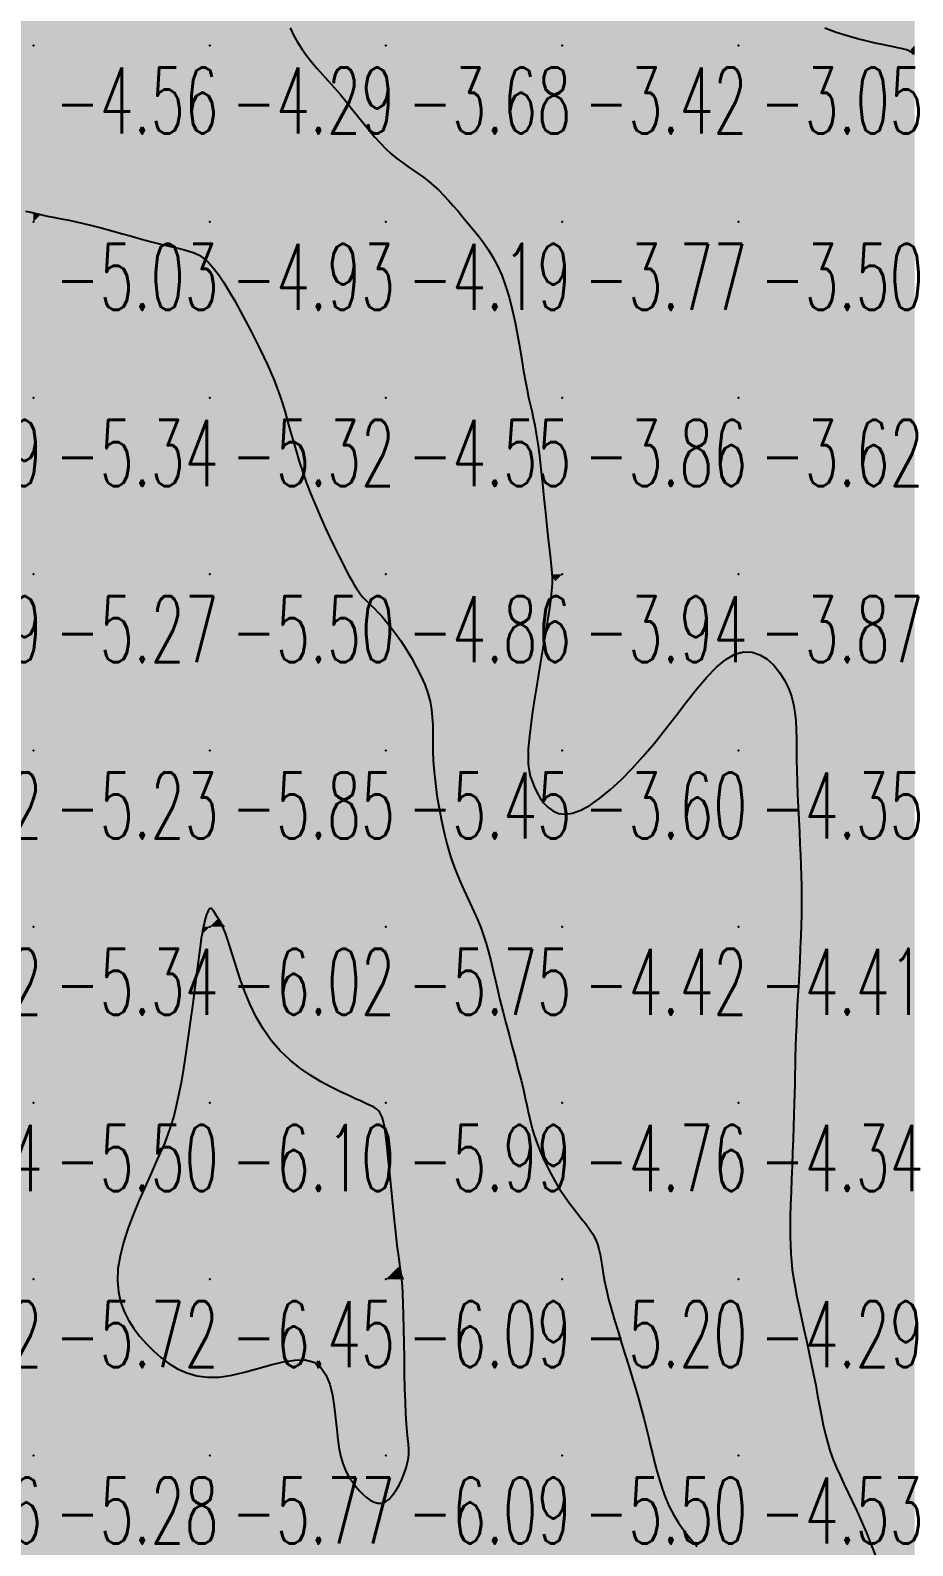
# Model space of a CAD drawing. Header units: millimetres. Extents: x 88261 to 90953, y 390274 to 392322.
# Drawn here: x 89980.1 to 90030.1, y 391892.1 to 391978.1 of the extents above; entities that cross this region are included whole.
import ezdxf
from ezdxf.enums import TextEntityAlignment as Align

# ---------------------------------------------------------------- set-up
doc = ezdxf.new("R2010")
doc.units = ezdxf.units.MM
doc.header["$LTSCALE"] = 25
for name, color, linetype in [('CN_03_00', 7, 'Continuous'), ('CN_04_00', 242, 'Continuous'), ('COTEAlt', 7, 'Continuous'), ('TN_COLORIAGE', 7, 'Continuous')]:
    doc.layers.add(name, color=color, linetype=linetype)
doc.styles.add('Simplex 1.0', font='Simplex.shx', dxfattribs={"width": 0.99, "height": 2.5})
doc.styles.get("Standard").update_dxf_attribs({"font": 'times.ttf'})

# ---------------------------------------------------------------- blocks, each defined once
blk = doc.blocks.new('COTE')
at = {"color": 0}
blk.add_point((0, 0), dxfattribs=at)
at = {"layer": 'COTEAlt'}
blk.add_attdef('ALT', text='', height=3.75, dxfattribs=at).set_placement((1.25, -1.25), align=Align.TOP_LEFT)

msp = doc.modelspace()

# ---------------------------------------------------------------- linework, layer by layer
at = {"layer": 'CN_03_00', "flags": 128}
for points, elevation in [([(89994.807, 391978.237), (89995.008, 391977.827), (89995.228, 391977.426), (89995.473, 391977.041), (89995.742, 391976.669), (89996.03, 391976.306), (89996.334, 391975.948), (89996.652, 391975.59), (89996.977, 391975.227), (89997.308, 391974.856), (89997.641, 391974.473), (89997.972, 391974.074), (89998.3, 391973.664), (89998.627, 391973.252), (89998.952, 391972.843), (89999.275, 391972.445), (89999.596, 391972.064), (89999.916, 391971.707), (90000.234, 391971.382), (90000.551, 391971.092), (90000.865, 391970.833), (90001.177, 391970.598), (90001.486, 391970.379), (90001.791, 391970.17), (90002.091, 391969.963), (90002.387, 391969.75), (90002.676, 391969.525), (90002.96, 391969.282), (90003.239, 391969.021), (90003.514, 391968.744), (90003.788, 391968.451), (90004.061, 391968.146), (90004.336, 391967.828), (90004.614, 391967.5), (90004.896, 391967.164), (90005.183, 391966.819), (90005.472, 391966.46), (90005.76, 391966.079), (90006.042, 391965.67), (90006.315, 391965.226), (90006.574, 391964.739), (90006.817, 391964.201), (90007.039, 391963.607), (90007.237, 391962.953), (90007.414, 391962.254), (90007.571, 391961.529), (90007.711, 391960.797), (90007.837, 391960.077), (90007.952, 391959.388), (90008.057, 391958.75), (90008.156, 391958.18), (90008.25, 391957.691), (90008.341, 391957.266), (90008.43, 391956.878), (90008.517, 391956.503), (90008.603, 391956.117), (90008.688, 391955.693), (90008.774, 391955.207), (90008.861, 391954.634), (90008.95, 391953.958), (90009.039, 391953.2), (90009.128, 391952.389), (90009.214, 391951.557), (90009.298, 391950.732), (90009.378, 391949.945), (90009.452, 391949.226), (90009.519, 391948.606), (90009.578, 391948.102), (90009.625, 391947.693), (90009.659, 391947.344), (90009.677, 391947.021), (90009.674, 391946.69), (90009.649, 391946.317), (90009.598, 391945.868), (90009.519, 391945.31), (90009.411, 391944.618), (90009.279, 391943.816), (90009.131, 391942.936), (90008.976, 391942.012), (90008.821, 391941.076), (90008.675, 391940.162), (90008.545, 391939.303), (90008.439, 391938.532), (90008.364, 391937.874), (90008.32, 391937.319), (90008.307, 391936.851), (90008.322, 391936.451), (90008.366, 391936.103), (90008.437, 391935.789), (90008.534, 391935.491), (90008.657, 391935.193), (90008.804, 391934.881), (90008.979, 391934.569), (90009.186, 391934.274), (90009.429, 391934.014), (90009.711, 391933.807), (90010.036, 391933.67), (90010.408, 391933.62), (90010.831, 391933.677), (90011.307, 391933.853), (90011.829, 391934.142), (90012.389, 391934.532), (90012.98, 391935.015), (90013.592, 391935.579), (90014.218, 391936.213), (90014.85, 391936.906), (90015.479, 391937.649), (90016.098, 391938.428), (90016.706, 391939.218), (90017.301, 391939.993), (90017.882, 391940.726), (90018.448, 391941.391), (90018.999, 391941.961), (90019.533, 391942.409), (90020.049, 391942.708), (90020.546, 391942.84), (90021.019, 391942.819), (90021.463, 391942.669), (90021.874, 391942.412), (90022.246, 391942.07), (90022.575, 391941.666), (90022.855, 391941.224), (90023.082, 391940.766), (90023.252, 391940.31), (90023.373, 391939.853), (90023.453, 391939.39), (90023.501, 391938.914), (90023.524, 391938.418), (90023.533, 391937.896), (90023.535, 391937.341), (90023.539, 391936.746), (90023.552, 391936.107), (90023.574, 391935.434), (90023.602, 391934.737), (90023.634, 391934.028), (90023.67, 391933.318), (90023.705, 391932.618), (90023.739, 391931.94), (90023.769, 391931.294), (90023.794, 391930.69), (90023.812, 391930.117), (90023.825, 391929.565), (90023.831, 391929.022), (90023.83, 391928.476), (90023.823, 391927.914), (90023.808, 391927.326), (90023.786, 391926.699), (90023.757, 391926.026), (90023.723, 391925.315), (90023.685, 391924.58), (90023.645, 391923.836), (90023.605, 391923.094), (90023.567, 391922.369), (90023.533, 391921.674), (90023.505, 391921.023), (90023.483, 391920.424), (90023.467, 391919.867), (90023.456, 391919.338), (90023.446, 391918.821), (90023.438, 391918.301), (90023.428, 391917.764), (90023.415, 391917.195), (90023.398, 391916.578), (90023.376, 391915.905), (90023.349, 391915.186), (90023.319, 391914.438), (90023.288, 391913.675), (90023.258, 391912.915), (90023.231, 391912.174), (90023.207, 391911.467), (90023.19, 391910.812), (90023.181, 391910.218), (90023.181, 391909.677), (90023.191, 391909.176), (90023.214, 391908.701), (90023.251, 391908.237), (90023.303, 391907.772), (90023.371, 391907.292), (90023.457, 391906.782), (90023.563, 391906.233), (90023.684, 391905.649), (90023.816, 391905.037), (90023.956, 391904.405), (90024.1, 391903.762), (90024.243, 391903.114), (90024.381, 391902.47), (90024.511, 391901.837), (90024.63, 391901.221), (90024.741, 391900.625), (90024.847, 391900.047), (90024.953, 391899.489), (90025.063, 391898.951), (90025.181, 391898.432), (90025.311, 391897.933), (90025.458, 391897.454), (90025.624, 391896.993), (90025.808, 391896.543), (90026.01, 391896.092), (90026.228, 391895.632), (90026.461, 391895.153), (90026.706, 391894.645), (90026.963, 391894.097), (90027.23, 391893.499), (90027.505, 391892.848), (90027.784, 391892.158), (90028.06, 391891.449)], -4), ([(90030.185, 391976.734), (90030.079, 391976.834), (90029.982, 391976.903), (90029.884, 391976.952), (90029.773, 391976.99), (90029.639, 391977.026), (90029.477, 391977.062), (90029.279, 391977.104), (90029.039, 391977.153), (90028.752, 391977.212), (90028.41, 391977.286), (90028.009, 391977.377), (90027.541, 391977.487), (90027.004, 391977.622), (90026.414, 391977.785), (90025.786, 391977.982), (90025.141, 391978.219)], -3)]:
    msp.add_lwpolyline(points, dxfattribs=dict(at, elevation=elevation))
at = {"layer": 'CN_03_00', "elevation": -6, "flags": 128}
msp.add_lwpolyline([(89988.486, 391917.676), (89988.35, 391917.051), (89988.206, 391916.489), (89988.049, 391915.965), (89987.873, 391915.459), (89987.674, 391914.946), (89987.445, 391914.406), (89987.181, 391913.814), (89986.881, 391913.155), (89986.557, 391912.438), (89986.226, 391911.679), (89985.905, 391910.895), (89985.609, 391910.102), (89985.356, 391909.315), (89985.162, 391908.551), (89985.043, 391907.826), (89985.013, 391907.152), (89985.065, 391906.529), (89985.193, 391905.951), (89985.388, 391905.413), (89985.64, 391904.912), (89985.941, 391904.441), (89986.282, 391903.996), (89986.656, 391903.572), (89987.055, 391903.167), (89987.481, 391902.789), (89987.937, 391902.449), (89988.426, 391902.157), (89988.953, 391901.924), (89989.52, 391901.762), (89990.131, 391901.679), (89990.79, 391901.688), (89991.495, 391901.792), (89992.23, 391901.963), (89992.976, 391902.168), (89993.712, 391902.374), (89994.418, 391902.547), (89995.073, 391902.652), (89995.659, 391902.655), (89996.153, 391902.524), (89996.543, 391902.235), (89996.838, 391901.808), (89997.055, 391901.275), (89997.208, 391900.667), (89997.315, 391900.017), (89997.392, 391899.354), (89997.453, 391898.712), (89997.517, 391898.12), (89997.595, 391897.604), (89997.69, 391897.161), (89997.8, 391896.779), (89997.926, 391896.45), (89998.065, 391896.164), (89998.218, 391895.909), (89998.384, 391895.676), (89998.561, 391895.455), (89998.748, 391895.239), (89998.944, 391895.035), (89999.148, 391894.852), (89999.357, 391894.701), (89999.57, 391894.591), (89999.784, 391894.533), (89999.999, 391894.535), (90000.212, 391894.609), (90000.421, 391894.76), (90000.624, 391894.977), (90000.815, 391895.245), (90000.991, 391895.549), (90001.15, 391895.875), (90001.286, 391896.207), (90001.397, 391896.53), (90001.478, 391896.83), (90001.527, 391897.098), (90001.548, 391897.348), (90001.547, 391897.6), (90001.528, 391897.874), (90001.496, 391898.191), (90001.458, 391898.57), (90001.417, 391899.034), (90001.38, 391899.6), (90001.35, 391900.282), (90001.326, 391901.055), (90001.308, 391901.89), (90001.293, 391902.753), (90001.279, 391903.613), (90001.266, 391904.44), (90001.25, 391905.2), (90001.232, 391905.863), (90001.208, 391906.407), (90001.179, 391906.853), (90001.144, 391907.23), (90001.104, 391907.569), (90001.059, 391907.9), (90001.008, 391908.252), (90000.952, 391908.658), (90000.89, 391909.146), (90000.822, 391909.737), (90000.75, 391910.414), (90000.676, 391911.149), (90000.6, 391911.914), (90000.524, 391912.681), (90000.45, 391913.424), (90000.379, 391914.115), (90000.313, 391914.725), (90000.251, 391915.234), (90000.194, 391915.648), (90000.139, 391915.979), (90000.083, 391916.238), (90000.026, 391916.437), (89999.964, 391916.589), (89999.896, 391916.705), (89999.819, 391916.799), (89999.731, 391916.879), (89999.625, 391916.955), (89999.492, 391917.032), (89999.323, 391917.117), (89999.111, 391917.215), (89998.848, 391917.333), (89998.524, 391917.478), (89998.132, 391917.656), (89997.668, 391917.872), (89997.144, 391918.131), (89996.578, 391918.436), (89995.988, 391918.791), (89995.391, 391919.2), (89994.803, 391919.666), (89994.243, 391920.193), (89993.728, 391920.785), (89993.271, 391921.44), (89992.871, 391922.142), (89992.523, 391922.869), (89992.222, 391923.599), (89991.963, 391924.31), (89991.742, 391924.981), (89991.553, 391925.589), (89991.392, 391926.114), (89991.254, 391926.54), (89991.135, 391926.874), (89991.034, 391927.132), (89990.947, 391927.326), (89990.871, 391927.473), (89990.804, 391927.586), (89990.744, 391927.679), (89990.687, 391927.766), (89990.631, 391927.86), (89990.575, 391927.956), (89990.521, 391928.049), (89990.467, 391928.134), (89990.414, 391928.204), (89990.362, 391928.254), (89990.31, 391928.277), (89990.26, 391928.269), (89990.211, 391928.224), (89990.163, 391928.147), (89990.118, 391928.046), (89990.074, 391927.926), (89990.033, 391927.795), (89989.994, 391927.659), (89989.959, 391927.525), (89989.927, 391927.399), (89989.898, 391927.283), (89989.871, 391927.163), (89989.842, 391927.019), (89989.81, 391926.831), (89989.771, 391926.58), (89989.724, 391926.246), (89989.664, 391925.81), (89989.591, 391925.253), (89989.502, 391924.562), (89989.398, 391923.762), (89989.283, 391922.882), (89989.159, 391921.954), (89989.028, 391921.01), (89988.893, 391920.08), (89988.756, 391919.195), (89988.62, 391918.386), (89988.486, 391917.676)], close=True, dxfattribs=at)
at = {"layer": 'CN_04_00', "elevation": -5, "flags": 128}
msp.add_lwpolyline([(89979.804, 391967.839), (89980.089, 391967.776), (89980.311, 391967.724), (89980.489, 391967.68), (89980.643, 391967.642), (89980.791, 391967.606), (89980.953, 391967.572), (89981.145, 391967.535), (89981.372, 391967.493), (89981.635, 391967.445), (89981.937, 391967.387), (89982.279, 391967.319), (89982.664, 391967.237), (89983.093, 391967.139), (89983.568, 391967.023), (89984.089, 391966.888), (89984.645, 391966.738), (89985.222, 391966.579), (89985.806, 391966.417), (89986.384, 391966.257), (89986.943, 391966.105), (89987.468, 391965.966), (89987.946, 391965.847), (89988.367, 391965.748), (89988.737, 391965.661), (89989.066, 391965.572), (89989.365, 391965.466), (89989.643, 391965.332), (89989.909, 391965.154), (89990.174, 391964.92), (89990.449, 391964.617), (89990.739, 391964.235), (89991.043, 391963.785), (89991.355, 391963.282), (89991.669, 391962.742), (89991.981, 391962.181), (89992.284, 391961.613), (89992.574, 391961.055), (89992.845, 391960.521), (89993.094, 391960.023), (89993.32, 391959.556), (89993.528, 391959.111), (89993.719, 391958.681), (89993.896, 391958.255), (89994.062, 391957.826), (89994.22, 391957.385), (89994.372, 391956.923), (89994.52, 391956.433), (89994.668, 391955.916), (89994.82, 391955.375), (89994.978, 391954.812), (89995.146, 391954.231), (89995.328, 391953.634), (89995.526, 391953.024), (89995.745, 391952.403), (89995.985, 391951.776), (89996.243, 391951.149), (89996.511, 391950.532), (89996.783, 391949.932), (89997.052, 391949.359), (89997.313, 391948.82), (89997.558, 391948.325), (89997.781, 391947.881), (89997.977, 391947.495), (89998.15, 391947.162), (89998.304, 391946.877), (89998.444, 391946.631), (89998.575, 391946.419), (89998.701, 391946.233), (89998.827, 391946.067), (89998.958, 391945.915), (89999.098, 391945.769), (89999.251, 391945.622), (89999.416, 391945.465), (89999.597, 391945.291), (89999.795, 391945.091), (90000.012, 391944.858), (90000.249, 391944.582), (90000.51, 391944.257), (90000.792, 391943.877), (90001.09, 391943.45), (90001.392, 391942.986), (90001.689, 391942.496), (90001.97, 391941.99), (90002.227, 391941.479), (90002.448, 391940.974), (90002.625, 391940.485), (90002.751, 391940.02), (90002.831, 391939.571), (90002.877, 391939.128), (90002.899, 391938.681), (90002.905, 391938.22), (90002.907, 391937.734), (90002.913, 391937.213), (90002.935, 391936.647), (90002.981, 391936.03), (90003.05, 391935.369), (90003.143, 391934.679), (90003.257, 391933.972), (90003.393, 391933.261), (90003.548, 391932.559), (90003.721, 391931.878), (90003.913, 391931.231), (90004.12, 391930.629), (90004.339, 391930.067), (90004.565, 391929.54), (90004.792, 391929.041), (90005.016, 391928.564), (90005.233, 391928.103), (90005.436, 391927.65), (90005.621, 391927.2), (90005.785, 391926.747), (90005.931, 391926.286), (90006.064, 391925.812), (90006.189, 391925.321), (90006.312, 391924.808), (90006.437, 391924.268), (90006.57, 391923.698), (90006.715, 391923.092), (90006.876, 391922.449), (90007.049, 391921.781), (90007.229, 391921.099), (90007.411, 391920.419), (90007.588, 391919.755), (90007.757, 391919.119), (90007.91, 391918.526), (90008.043, 391917.99), (90008.153, 391917.519), (90008.244, 391917.107), (90008.322, 391916.739), (90008.393, 391916.405), (90008.465, 391916.09), (90008.542, 391915.783), (90008.633, 391915.472), (90008.742, 391915.142), (90008.875, 391914.786), (90009.032, 391914.406), (90009.209, 391914.01), (90009.405, 391913.603), (90009.617, 391913.193), (90009.844, 391912.786), (90010.084, 391912.388), (90010.333, 391912.006), (90010.59, 391911.646), (90010.849, 391911.305), (90011.104, 391910.982), (90011.351, 391910.672), (90011.582, 391910.374), (90011.793, 391910.083), (90011.977, 391909.798), (90012.129, 391909.515), (90012.246, 391909.231), (90012.334, 391908.939), (90012.402, 391908.633), (90012.459, 391908.305), (90012.514, 391907.95), (90012.575, 391907.558), (90012.651, 391907.125), (90012.752, 391906.643), (90012.883, 391906.107), (90013.042, 391905.526), (90013.221, 391904.91), (90013.416, 391904.269), (90013.62, 391903.614), (90013.826, 391902.954), (90014.029, 391902.301), (90014.223, 391901.664), (90014.403, 391901.052), (90014.57, 391900.464), (90014.725, 391899.897), (90014.87, 391899.349), (90015.008, 391898.816), (90015.139, 391898.295), (90015.265, 391897.784), (90015.389, 391897.28), (90015.512, 391896.78), (90015.641, 391896.284), (90015.78, 391895.793), (90015.936, 391895.306), (90016.115, 391894.825), (90016.322, 391894.349), (90016.563, 391893.88), (90016.844, 391893.417), (90017.168, 391892.961), (90017.527, 391892.514), (90017.909, 391892.08)], dxfattribs=at)
at = {"layer": 'TN_COLORIAGE', "color": 131}
for points in [[(89970.249, 391987.239, -4.372), (89970.249, 391977.239, -4.372), (89980.249, 391987.239, -4.372)], [(89970.249, 391977.239, -4.372), (89980.249, 391977.239, -4.372), (89980.249, 391987.239, -4.372)], [(89980.249, 391977.239, -4), (89986.476, 391983.467, -4), (89980.249, 391987.239, -4), (89985.463, 391987.239, -4)], [(89980.249, 391977.239, -4), (89986.476, 391983.467, -4), (89990.249, 391977.239, -4), (89990.249, 391981.805, -4)], [(89993.954, 391980.944, -4.287), (89990.249, 391981.805, -4.287), (89990.249, 391977.239, -4.287)], [(89993.954, 391980.944, -4.287), (89994.938, 391977.239, -4.287), (89990.249, 391977.239, -4.287)], [(89970.249, 391970.864, -4.563), (89972.23, 391969.221, -4.563), (89970.249, 391977.239, -4.563), (89980.249, 391977.239, -4.563)], [(89980.249, 391967.808, -4.563), (89972.23, 391969.221, -4.563), (89980.249, 391977.239, -4.563)], [(89980.249, 391967.808, -4.287), (89980.605, 391967.595, -4.287), (89980.249, 391977.239, -4.287), (89990.249, 391977.239, -4.287)], [(89983.053, 391967.239, -4.287), (89980.605, 391967.595, -4.287), (89990.249, 391967.239, -4.287), (89990.249, 391977.239, -4.287)], [(89990.249, 391967.239, -4), (89997.665, 391974.655, -4), (89990.249, 391977.239, -4), (89994.938, 391977.239, -4)], [(89990.249, 391967.239, -4), (89997.665, 391974.655, -4), (90000.249, 391967.239, -4), (90000.249, 391970.975, -4)], [(90002.744, 391969.734, -4.194), (90000.249, 391970.975, -4.194), (90000.249, 391967.239, -4.194)], [(90002.744, 391969.734, -4.194), (90004.833, 391967.239, -4.194), (90000.249, 391967.239, -4.194)], [(89983.053, 391967.239, -4.932), (89988.593, 391965.584, -4.932), (89990.249, 391967.239, -4.932)], [(89990.249, 391965.506, -4.932), (89988.593, 391965.584, -4.932), (89990.249, 391967.239, -4.932)], [(89990.249, 391965.506, -4.194), (89993.104, 391960.095, -4.194), (89990.249, 391967.239, -4.194), (90000.249, 391967.239, -4.194)], [(89994.408, 391957.239, -4.194), (89993.104, 391960.095, -4.194), (90000.249, 391957.239, -4.194), (90000.249, 391967.239, -4.194)], [(90000.249, 391957.239, -4), (90007.301, 391964.291, -4), (90000.249, 391967.239, -4), (90004.833, 391967.239, -4)], [(90007.301, 391964.291, -4.547), (90008.198, 391957.239, -4.547), (90000.249, 391957.239, -4.547)], [(89994.408, 391957.239, -4.547), (89995.495, 391952.485, -4.547), (90000.249, 391957.239, -4.547)], [(89998.084, 391947.239, -4.547), (89995.495, 391952.485, -4.547), (90000.249, 391947.239, -4.547), (90000.249, 391957.239, -4.547)], [(90000.249, 391947.239, -4), (90008.841, 391955.832, -4), (90000.249, 391957.239, -4), (90008.198, 391957.239, -4)], [(90008.841, 391955.832, -4.862), (90009.604, 391947.239, -4.862), (90000.249, 391947.239, -4.862)], [(89998.084, 391947.239, -4.862), (89998.854, 391945.844, -4.862), (90000.249, 391947.239, -4.862)], [(90000.249, 391944.875, -4.862), (89998.854, 391945.844, -4.862), (90000.249, 391947.239, -4.862)], [(90000.249, 391944.875, -4), (90003.209, 391940.2, -4), (90000.249, 391947.239, -4), (90009.854, 391946.845, -4)], [(90009.854, 391946.845, -4.862), (90009.604, 391947.239, -4.862), (90000.249, 391947.239, -4.862)], [(90003.209, 391940.2, -4), (90009.854, 391946.845, -4), (90002.667, 391937.239, -4), (90008.095, 391937.239, -4)], [(90015.593, 391937.239, -4.346), (90020.249, 391944.578, -4.346), (90020.249, 391937.239, -4.346)], [(90023.704, 391940.695, -4.346), (90020.249, 391944.578, -4.346), (90020.249, 391937.239, -4.346)], [(90023.424, 391937.239, -4.346), (90023.704, 391940.695, -4.346), (90020.249, 391937.239, -4.346)], [(90002.667, 391937.239, -4), (90003.736, 391930.727, -4), (90008.095, 391937.239, -4), (90008.399, 391935.389, -4)], [(90010.249, 391927.239, -4.346), (90020.249, 391927.239, -4.346), (90020.249, 391937.239, -4.346)], [(90010.249, 391927.239, -4), (90010.249, 391932.359, -4), (90020.249, 391937.239, -4), (90015.593, 391937.239, -4)], [(90020.249, 391927.239, -4), (90023.831, 391930.822, -4), (90020.249, 391937.239, -4), (90023.424, 391937.239, -4)], [(90005.865, 391927.239, -4), (90003.736, 391930.727, -4), (90010.249, 391927.239, -4), (90008.399, 391935.389, -4)], [(90008.399, 391935.389, -4.416), (90010.249, 391932.359, -4.416), (90010.249, 391927.239, -4.416)], [(90023.831, 391930.822, -4.415), (90023.865, 391927.239, -4.415), (90020.249, 391927.239, -4.415)], [(90005.865, 391927.239, -4.416), (90006.528, 391923.518, -4.416), (90010.249, 391927.239, -4.416)], [(90008.315, 391917.239, -4.416), (90006.528, 391923.518, -4.416), (90010.249, 391917.239, -4.416), (90010.249, 391927.239, -4.416)], [(90010.249, 391917.239, -4.415), (90020.249, 391917.239, -4.415), (90020.249, 391927.239, -4.415)], [(90010.249, 391927.239, -4.415), (90010.249, 391917.239, -4.415), (90020.249, 391927.239, -4.415)], [(90020.249, 391927.239, -4), (90023.865, 391927.239, -4), (90020.249, 391917.239, -4), (90023.424, 391920.415, -4)], [(90023.424, 391920.415, -4.341), (90023.465, 391917.239, -4.341), (90020.249, 391917.239, -4.341)], [(90008.315, 391917.239, -4.764), (90008.472, 391915.463, -4.764), (90010.249, 391917.239, -4.764)], [(90010.249, 391911.763, -4.764), (90008.472, 391915.463, -4.764), (90010.249, 391917.239, -4.764)], [(90010.249, 391911.763, -4.341), (90012.532, 391909.522, -4.341), (90010.249, 391917.239, -4.341), (90020.249, 391917.239, -4.341)], [(90012.532, 391909.522, -4.288), (90012.399, 391907.239, -4.288), (90020.249, 391917.239, -4.288), (90020.249, 391907.239, -4.288)], [(90020.249, 391917.239, -4), (90023.465, 391917.239, -4), (90020.249, 391907.239, -4), (90023.107, 391910.098, -4)], [(90023.107, 391910.098, -4.288), (90023.248, 391907.239, -4.288), (90020.249, 391907.239, -4.288)], [(90012.399, 391907.239, -4.288), (90014.386, 391901.376, -4.288), (90020.249, 391907.239, -4.288)], [(90015.398, 391897.239, -4.288), (90014.386, 391901.376, -4.288), (90020.249, 391897.239, -4.288), (90020.249, 391907.239, -4.288)], [(90020.249, 391897.239, -4), (90024.645, 391901.636, -4), (90020.249, 391907.239, -4), (90023.248, 391907.239, -4)], [(90024.645, 391901.636, -4.526), (90025.241, 391897.239, -4.526), (90020.249, 391897.239, -4.526)], [(90015.398, 391897.239, -4.526), (90016.354, 391893.345, -4.526), (90020.249, 391897.239, -4.526)], [(90020.249, 391889.882, -4.526), (90016.354, 391893.345, -4.526), (90020.249, 391897.239, -4.526)], [(90020.249, 391889.882, -4), (90021.25, 391888.241, -4), (90020.249, 391897.239, -4), (90027.139, 391894.129, -4)], [(90027.139, 391894.129, -4.526), (90025.241, 391897.239, -4.526), (90020.249, 391897.239, -4.526)], [(90021.606, 391887.239, -4), (90029.587, 391887.239, -4), (90021.25, 391888.241, -4), (90027.139, 391894.129, -4)]]:
    msp.add_solid(points, dxfattribs=at)
at = {"layer": 'TN_COLORIAGE', "color": 121}
for points in [[(89994.938, 391977.239, -3.513), (89993.954, 391980.944, -3.513), (90000.249, 391977.239, -3.513), (90000.249, 391987.239, -3.513)], [(90000.249, 391977.239, -3.029), (90010.249, 391977.239, -3.029), (90010.249, 391987.239, -3.029)], [(90000.249, 391987.239, -3.029), (90000.249, 391977.239, -3.029), (90010.249, 391987.239, -3.029)], [(90010.249, 391977.239, -3), (90019.905, 391986.896, -3), (90010.249, 391987.239, -3), (90016.866, 391987.239, -3)], [(90010.249, 391977.239, -3), (90019.905, 391986.896, -3), (90020.249, 391977.239, -3), (90020.249, 391984.934, -3)], [(90021.968, 391978.959, -3.05), (90020.249, 391984.934, -3.05), (90020.249, 391977.239, -3.05)], [(90021.968, 391978.959, -3.05), (90028.315, 391977.239, -3.05), (90020.249, 391977.239, -3.05)], [(89994.938, 391977.239, -3.675), (89997.665, 391974.655, -3.675), (90000.249, 391977.239, -3.675)], [(90000.249, 391970.975, -3.675), (89997.665, 391974.655, -3.675), (90000.249, 391977.239, -3.675)], [(90000.249, 391970.975, -3.417), (90002.744, 391969.734, -3.417), (90000.249, 391977.239, -3.417), (90010.249, 391977.239, -3.417)], [(90004.833, 391967.239, -3.417), (90002.744, 391969.734, -3.417), (90010.249, 391967.239, -3.417), (90010.249, 391977.239, -3.417)], [(90010.249, 391977.239, -3.05), (90010.249, 391967.239, -3.05), (90020.249, 391977.239, -3.05)], [(90010.249, 391967.239, -3.05), (90020.249, 391967.239, -3.05), (90020.249, 391977.239, -3.05)], [(90020.249, 391967.239, -3), (90030.018, 391977.008, -3), (90020.249, 391977.239, -3), (90028.315, 391977.239, -3)], [(90020.249, 391967.239, -3), (90030.018, 391977.008, -3), (90030.249, 391967.239, -3), (90030.249, 391976.669, -3)], [(90004.833, 391967.239, -3.771), (90007.301, 391964.291, -3.771), (90010.249, 391967.239, -3.771)], [(90008.198, 391957.239, -3.771), (90007.301, 391964.291, -3.771), (90010.249, 391957.239, -3.771), (90010.249, 391967.239, -3.771)], [(90010.249, 391957.239, -3.502), (90020.249, 391957.239, -3.502), (90020.249, 391967.239, -3.502)], [(90010.249, 391967.239, -3.502), (90010.249, 391957.239, -3.502), (90020.249, 391967.239, -3.502)], [(90020.249, 391967.239, -3.196), (90020.249, 391957.239, -3.196), (90030.249, 391967.239, -3.196)], [(90020.249, 391957.239, -3.196), (90030.249, 391957.239, -3.196), (90030.249, 391967.239, -3.196)], [(90008.198, 391957.239, -3.859), (90008.841, 391955.832, -3.859), (90010.249, 391957.239, -3.859)], [(90009.604, 391947.239, -3.859), (90008.841, 391955.832, -3.859), (90010.249, 391947.239, -3.859), (90010.249, 391957.239, -3.859)], [(90010.249, 391947.239, -3.625), (90020.249, 391947.239, -3.625), (90020.249, 391957.239, -3.625)], [(90010.249, 391957.239, -3.625), (90010.249, 391947.239, -3.625), (90020.249, 391957.239, -3.625)], [(90020.249, 391957.239, -3.303), (90020.249, 391947.239, -3.303), (90030.249, 391957.239, -3.303)], [(90020.249, 391947.239, -3.303), (90030.249, 391947.239, -3.303), (90030.249, 391957.239, -3.303)], [(90009.854, 391946.845, -3.603), (90008.095, 391937.239, -3.603), (90010.249, 391947.239, -3.603), (90010.249, 391937.239, -3.603)], [(90009.604, 391947.239, -3.941), (90009.854, 391946.845, -3.941), (90010.249, 391947.239, -3.941)], [(90020.249, 391944.578, -3.603), (90015.593, 391937.239, -3.603), (90020.249, 391947.239, -3.603), (90010.249, 391937.239, -3.603)], [(90010.249, 391947.239, -3.875), (90010.249, 391937.239, -3.875), (90020.249, 391947.239, -3.875)], [(90020.249, 391944.578, -3.345), (90023.704, 391940.695, -3.345), (90020.249, 391947.239, -3.345), (90030.249, 391947.239, -3.345)], [(90023.704, 391940.695, -3.257), (90023.424, 391937.239, -3.257), (90030.249, 391947.239, -3.257), (90030.249, 391937.239, -3.257)], [(90008.095, 391937.239, -3.603), (90008.399, 391935.389, -3.603), (90010.249, 391937.239, -3.603)], [(90010.249, 391932.359, -3.603), (90008.399, 391935.389, -3.603), (90010.249, 391937.239, -3.603)], [(90015.593, 391937.239, -3.603), (90010.249, 391932.359, -3.603), (90010.249, 391937.239, -3.603)], [(90023.424, 391937.239, -3.257), (90023.831, 391930.822, -3.257), (90030.249, 391937.239, -3.257)], [(90023.865, 391927.239, -3.257), (90023.831, 391930.822, -3.257), (90030.249, 391927.239, -3.257), (90030.249, 391937.239, -3.257)], [(90023.424, 391920.415, -3.268), (90023.865, 391927.239, -3.268), (90030.249, 391927.239, -3.268)], [(90023.465, 391917.239, -3.268), (90023.424, 391920.415, -3.268), (90030.249, 391917.239, -3.268), (90030.249, 391927.239, -3.268)], [(90023.107, 391910.098, -3.282), (90023.465, 391917.239, -3.282), (90030.249, 391917.239, -3.282)], [(90023.248, 391907.239, -3.282), (90023.107, 391910.098, -3.282), (90030.249, 391907.239, -3.282), (90030.249, 391917.239, -3.282)], [(90023.248, 391907.239, -3.329), (90024.645, 391901.636, -3.329), (90030.249, 391907.239, -3.329)], [(90025.241, 391897.239, -3.329), (90024.645, 391901.636, -3.329), (90030.249, 391897.239, -3.329), (90030.249, 391907.239, -3.329)], [(90025.241, 391897.239, -3.472), (90027.139, 391894.129, -3.472), (90030.249, 391897.239, -3.472)], [(90029.587, 391887.239, -3.472), (90027.139, 391894.129, -3.472), (90030.249, 391887.239, -3.472), (90030.249, 391897.239, -3.472)]]:
    msp.add_solid(points, dxfattribs=at)
at = {"layer": 'TN_COLORIAGE', "color": 111}
for points in [[(90028.315, 391977.239, -2.761), (90021.968, 391978.959, -2.761), (90030.249, 391977.239, -2.761), (90030.249, 391987.239, -2.761)], [(90028.315, 391977.239, -2.988), (90030.018, 391977.008, -2.988), (90030.249, 391977.239, -2.988)], [(90030.249, 391976.669, -2.988), (90030.018, 391977.008, -2.988), (90030.249, 391977.239, -2.988)]]:
    msp.add_solid(points, dxfattribs=at)
at = {"layer": 'TN_COLORIAGE', "color": 141}
for points in [[(89970.249, 391967.239, -5), (89972.23, 391969.221, -5), (89980.249, 391967.239, -5), (89980.249, 391967.808, -5)], [(89970.249, 391967.239, -5.026), (89970.249, 391957.239, -5.026), (89980.249, 391967.239, -5.026)], [(89970.249, 391957.239, -5.026), (89980.249, 391957.239, -5.026), (89980.249, 391967.239, -5.026)], [(89980.605, 391967.595, -5.026), (89980.249, 391967.808, -5.026), (89980.249, 391967.239, -5.026)], [(89980.605, 391967.595, -5.026), (89983.053, 391967.239, -5.026), (89980.249, 391967.239, -5.026)], [(89980.249, 391957.239, -5), (89988.593, 391965.584, -5), (89980.249, 391967.239, -5), (89983.053, 391967.239, -5)], [(89980.249, 391957.239, -5), (89988.593, 391965.584, -5), (89990.249, 391957.239, -5), (89990.249, 391965.506, -5)], [(89993.104, 391960.095, -5.322), (89990.249, 391965.506, -5.322), (89990.249, 391957.239, -5.322)], [(89993.104, 391960.095, -5.322), (89994.408, 391957.239, -5.322), (89990.249, 391957.239, -5.322)], [(89980.249, 391957.239, -5), (89970.434, 391947.425, -5), (89970.249, 391957.239, -5), (89970.249, 391947.88, -5)], [(89980.249, 391957.239, -5), (89970.434, 391947.425, -5), (89980.249, 391947.239, -5), (89970.48, 391947.239, -5)], [(89980.249, 391947.239, -5.322), (89990.249, 391947.239, -5.322), (89990.249, 391957.239, -5.322)], [(89980.249, 391957.239, -5.322), (89980.249, 391947.239, -5.322), (89990.249, 391957.239, -5.322)], [(89990.249, 391947.239, -5), (89995.495, 391952.485, -5), (89990.249, 391957.239, -5), (89994.408, 391957.239, -5)], [(89995.495, 391952.485, -5.499), (89998.084, 391947.239, -5.499), (89990.249, 391947.239, -5.499)], [(89970.249, 391937.239, -5), (89970.249, 391947.087, -5), (89980.249, 391947.239, -5), (89970.48, 391947.239, -5)], [(89970.249, 391937.239, -5.273), (89980.249, 391937.239, -5.273), (89980.249, 391947.239, -5.273)], [(89980.249, 391937.239, -5.499), (89990.249, 391937.239, -5.499), (89990.249, 391947.239, -5.499)], [(89980.249, 391947.239, -5.499), (89980.249, 391937.239, -5.499), (89990.249, 391947.239, -5.499)], [(89990.249, 391937.239, -5), (89998.854, 391945.844, -5), (89990.249, 391947.239, -5), (89998.084, 391947.239, -5)], [(89990.249, 391937.239, -5), (89998.854, 391945.844, -5), (90000.249, 391937.239, -5), (90000.249, 391944.875, -5)], [(90003.209, 391940.2, -5.445), (90000.249, 391944.875, -5.445), (90000.249, 391937.239, -5.445)], [(90002.667, 391937.239, -5.445), (90003.209, 391940.2, -5.445), (90000.249, 391937.239, -5.445)], [(89970.249, 391937.239, -5.228), (89970.249, 391927.239, -5.228), (89980.249, 391937.239, -5.228)], [(89970.249, 391927.239, -5.228), (89980.249, 391927.239, -5.228), (89980.249, 391937.239, -5.228)], [(89990.249, 391928.675, -5.336), (89989.886, 391927.239, -5.336), (89990.249, 391937.239, -5.336), (89980.249, 391927.239, -5.336)], [(89980.249, 391937.239, -5.851), (89980.249, 391927.239, -5.851), (89990.249, 391937.239, -5.851)], [(89990.249, 391928.675, -5.445), (89990.68, 391927.671, -5.445), (89990.249, 391937.239, -5.445), (90000.249, 391937.239, -5.445)], [(89991.151, 391927.239, -5.445), (89990.68, 391927.671, -5.445), (90000.249, 391927.239, -5.445), (90000.249, 391937.239, -5.445)], [(90000.249, 391927.239, -5), (90003.736, 391930.727, -5), (90000.249, 391937.239, -5), (90002.667, 391937.239, -5)], [(90003.736, 391930.727, -5.748), (90005.865, 391927.239, -5.748), (90000.249, 391927.239, -5.748)], [(89970.249, 391927.239, -5.336), (89970.249, 391917.239, -5.336), (89980.249, 391927.239, -5.336)], [(89970.249, 391917.239, -5.336), (89980.249, 391917.239, -5.336), (89980.249, 391927.239, -5.336)], [(89989.769, 391926.759, -5.336), (89989.886, 391927.239, -5.336), (89980.249, 391917.239, -5.336), (89980.249, 391927.239, -5.336)], [(89989.769, 391926.759, -5.504), (89988.585, 391917.239, -5.504), (89980.249, 391917.239, -5.504)], [(89991.151, 391927.239, -5.748), (89993.067, 391920.057, -5.748), (90000.249, 391927.239, -5.748)], [(89998.949, 391917.239, -5.748), (89993.067, 391920.057, -5.748), (90000.249, 391917.239, -5.748), (90000.249, 391927.239, -5.748)], [(90000.249, 391917.239, -5), (90006.528, 391923.518, -5), (90000.249, 391927.239, -5), (90005.865, 391927.239, -5)], [(90006.528, 391923.518, -5.985), (90008.315, 391917.239, -5.985), (90000.249, 391917.239, -5.985)], [(89970.249, 391907.239, -5.504), (89980.249, 391907.239, -5.504), (89980.249, 391917.239, -5.504)], [(89970.249, 391917.239, -5.504), (89970.249, 391907.239, -5.504), (89980.249, 391917.239, -5.504)], [(89987.611, 391914.601, -5.504), (89988.585, 391917.239, -5.504), (89980.249, 391907.239, -5.504), (89980.249, 391917.239, -5.504)], [(89998.949, 391917.239, -5.985), (89999.929, 391916.92, -5.985), (90000.249, 391917.239, -5.985)], [(90000.249, 391915.872, -5.985), (89999.929, 391916.92, -5.985), (90000.249, 391917.239, -5.985)], [(90000.249, 391915.872, -5), (90000.95, 391907.941, -5), (90000.249, 391917.239, -5), (90008.472, 391915.463, -5)], [(90008.472, 391915.463, -5.985), (90008.315, 391917.239, -5.985), (90000.249, 391917.239, -5.985)], [(90001.287, 391907.239, -5), (90000.95, 391907.941, -5), (90010.249, 391907.239, -5), (90008.472, 391915.463, -5)], [(90008.472, 391915.463, -5.195), (90010.249, 391911.763, -5.195), (90010.249, 391907.239, -5.195)], [(89987.611, 391914.601, -5.724), (89984.06, 391907.239, -5.724), (89980.249, 391907.239, -5.724)], [(90012.532, 391909.522, -5.195), (90010.249, 391911.763, -5.195), (90010.249, 391907.239, -5.195)], [(90012.399, 391907.239, -5.195), (90012.532, 391909.522, -5.195), (90010.249, 391907.239, -5.195)], [(89970.249, 391897.239, -5.724), (89980.249, 391897.239, -5.724), (89980.249, 391907.239, -5.724)], [(89970.249, 391907.239, -5.724), (89970.249, 391897.239, -5.724), (89980.249, 391907.239, -5.724)], [(89984.06, 391907.239, -5.282), (89986.407, 391903.397, -5.282), (89980.249, 391907.239, -5.282), (89980.249, 391897.239, -5.282)], [(90001.287, 391907.239, -5.195), (90001.29, 391898.28, -5.195), (90010.249, 391907.239, -5.195)], [(90001.832, 391897.239, -5.195), (90001.29, 391898.28, -5.195), (90010.249, 391897.239, -5.195), (90010.249, 391907.239, -5.195)], [(90010.249, 391897.239, -5), (90014.386, 391901.376, -5), (90010.249, 391907.239, -5), (90012.399, 391907.239, -5)], [(89997.335, 391904.326, -5.773), (89990.249, 391900.602, -5.773), (89990.249, 391897.239, -5.773)], [(89997.335, 391904.326, -5.773), (89997.33, 391897.239, -5.773), (89990.249, 391897.239, -5.773)], [(89990.249, 391900.602, -5.282), (89986.407, 391903.397, -5.282), (89990.249, 391897.239, -5.282), (89980.249, 391897.239, -5.282)], [(90014.386, 391901.376, -5.503), (90015.398, 391897.239, -5.503), (90010.249, 391897.239, -5.503)], [(89970.249, 391897.239, -5.282), (89970.249, 391887.239, -5.282), (89980.249, 391897.239, -5.282)], [(89970.249, 391887.239, -5.282), (89980.249, 391887.239, -5.282), (89980.249, 391897.239, -5.282)], [(89980.249, 391897.239, -5.773), (89980.249, 391887.239, -5.773), (89990.249, 391897.239, -5.773)], [(89980.249, 391887.239, -5.773), (89990.249, 391887.239, -5.773), (89990.249, 391897.239, -5.773)], [(89997.33, 391897.239, -5.575), (89998.446, 391895.437, -5.575), (89990.249, 391897.239, -5.575), (89990.249, 391887.239, -5.575)], [(90000.249, 391893.745, -5.503), (90001.832, 391897.239, -5.503), (90000.249, 391887.239, -5.503), (90010.249, 391897.239, -5.503)], [(90000.249, 391887.239, -5.503), (90010.249, 391887.239, -5.503), (90010.249, 391897.239, -5.503)], [(90010.249, 391887.239, -5), (90016.354, 391893.345, -5), (90010.249, 391897.239, -5), (90015.398, 391897.239, -5)], [(90000.249, 391893.745, -5.575), (89998.446, 391895.437, -5.575), (90000.249, 391887.239, -5.575), (89990.249, 391887.239, -5.575)], [(90010.249, 391887.239, -5), (90016.354, 391893.345, -5), (90020.249, 391887.239, -5), (90020.249, 391889.882, -5)]]:
    msp.add_solid(points, dxfattribs=at)
at = {"layer": 'TN_COLORIAGE', "color": 151}
for points in [[(89989.886, 391927.239, -6.025), (89990.249, 391928.675, -6.025), (89990.249, 391927.239, -6.025)], [(89990.68, 391927.671, -6.025), (89990.249, 391928.675, -6.025), (89990.249, 391927.239, -6.025)], [(89990.68, 391927.671, -6.025), (89991.151, 391927.239, -6.025), (89990.249, 391927.239, -6.025)], [(89990.249, 391917.239, -6), (89988.585, 391917.239, -6), (89990.249, 391927.239, -6), (89989.769, 391926.759, -6)], [(89989.886, 391927.239, -6.025), (89989.769, 391926.759, -6.025), (89990.249, 391927.239, -6.025)], [(89990.249, 391917.239, -6), (89993.067, 391920.057, -6), (89990.249, 391927.239, -6), (89991.151, 391927.239, -6)], [(89993.067, 391920.057, -6.099), (89998.949, 391917.239, -6.099), (89990.249, 391917.239, -6.099)], [(89990.249, 391907.239, -6), (89984.06, 391907.239, -6), (89990.249, 391917.239, -6), (89987.611, 391914.601, -6)], [(89988.585, 391917.239, -6.099), (89987.611, 391914.601, -6.099), (89990.249, 391917.239, -6.099)], [(89990.249, 391907.239, -6), (89999.929, 391916.92, -6), (89990.249, 391917.239, -6), (89998.949, 391917.239, -6)], [(89990.249, 391907.239, -6), (89999.929, 391916.92, -6), (90000.249, 391907.239, -6), (90000.249, 391915.872, -6)], [(90000.95, 391907.941, -6.093), (90000.249, 391915.872, -6.093), (90000.249, 391907.239, -6.093)], [(90000.95, 391907.941, -6.093), (90001.287, 391907.239, -6.093), (90000.249, 391907.239, -6.093)], [(89986.407, 391903.397, -6.448), (89984.06, 391907.239, -6.448), (89990.249, 391907.239, -6.448)], [(89986.407, 391903.397, -6.448), (89990.249, 391900.602, -6.448), (89990.249, 391907.239, -6.448)], [(89990.249, 391907.239, -6), (89990.249, 391900.602, -6), (90000.249, 391907.239, -6), (89997.335, 391904.326, -6)], [(90000.249, 391897.239, -6), (89997.33, 391897.239, -6), (90000.249, 391907.239, -6), (89997.335, 391904.326, -6)], [(90000.249, 391897.239, -6), (90001.29, 391898.28, -6), (90000.249, 391907.239, -6), (90001.287, 391907.239, -6)], [(90001.29, 391898.28, -6.094), (90001.832, 391897.239, -6.094), (90000.249, 391897.239, -6.094)], [(89998.446, 391895.437, -6.094), (89997.33, 391897.239, -6.094), (90000.249, 391897.239, -6.094)], [(89998.446, 391895.437, -6.094), (90000.249, 391893.745, -6.094), (90000.249, 391897.239, -6.094)], [(90001.832, 391897.239, -6.094), (90000.249, 391893.745, -6.094), (90000.249, 391897.239, -6.094)]]:
    msp.add_solid(points, dxfattribs=at)

# ---------------------------------------------------------------- block references
at = {"layer": 'COTEAlt'}
ref = msp.add_blockref('COTE', (89980.249, 391977.239), dxfattribs=at)
ref.add_attrib('ALT', '-4.56', dxfattribs={"height": 3.75, "style": 'Simplex 1.0', "width": 0.6}).set_placement((89981.499, 391975.989), align=Align.TOP_LEFT)
ref = msp.add_blockref('COTE', (89990.249, 391977.239), dxfattribs=at)
ref.add_attrib('ALT', '-4.29', dxfattribs={"height": 3.75, "style": 'Simplex 1.0', "width": 0.6}).set_placement((89991.499, 391975.989), align=Align.TOP_LEFT)
ref = msp.add_blockref('COTE', (90000.249, 391977.239), dxfattribs=at)
ref.add_attrib('ALT', '-3.68', dxfattribs={"height": 3.75, "style": 'Simplex 1.0', "width": 0.6}).set_placement((90001.499, 391975.989), align=Align.TOP_LEFT)
ref = msp.add_blockref('COTE', (90010.249, 391977.239), dxfattribs=at)
ref.add_attrib('ALT', '-3.42', dxfattribs={"height": 3.75, "style": 'Simplex 1.0', "width": 0.6}).set_placement((90011.499, 391975.989), align=Align.TOP_LEFT)
ref = msp.add_blockref('COTE', (90020.249, 391977.239), dxfattribs=at)
ref.add_attrib('ALT', '-3.05', dxfattribs={"height": 3.75, "style": 'Simplex 1.0', "width": 0.6}).set_placement((90021.499, 391975.989), align=Align.TOP_LEFT)
ref = msp.add_blockref('COTE', (89980.249, 391967.239), dxfattribs=at)
ref.add_attrib('ALT', '-5.03', dxfattribs={"height": 3.75, "style": 'Simplex 1.0', "width": 0.6}).set_placement((89981.499, 391965.989), align=Align.TOP_LEFT)
ref = msp.add_blockref('COTE', (89990.249, 391967.239), dxfattribs=at)
ref.add_attrib('ALT', '-4.93', dxfattribs={"height": 3.75, "style": 'Simplex 1.0', "width": 0.6}).set_placement((89991.499, 391965.989), align=Align.TOP_LEFT)
ref = msp.add_blockref('COTE', (90000.249, 391967.239), dxfattribs=at)
ref.add_attrib('ALT', '-4.19', dxfattribs={"height": 3.75, "style": 'Simplex 1.0', "width": 0.6}).set_placement((90001.499, 391965.989), align=Align.TOP_LEFT)
ref = msp.add_blockref('COTE', (90010.249, 391967.239), dxfattribs=at)
ref.add_attrib('ALT', '-3.77', dxfattribs={"height": 3.75, "style": 'Simplex 1.0', "width": 0.6}).set_placement((90011.499, 391965.989), align=Align.TOP_LEFT)
ref = msp.add_blockref('COTE', (90020.249, 391967.239), dxfattribs=at)
ref.add_attrib('ALT', '-3.50', dxfattribs={"height": 3.75, "style": 'Simplex 1.0', "width": 0.6}).set_placement((90021.499, 391965.989), align=Align.TOP_LEFT)
ref = msp.add_blockref('COTE', (89970.249, 391957.239), dxfattribs=at)
ref.add_attrib('ALT', '-5.09', dxfattribs={"height": 3.75, "style": 'Simplex 1.0', "width": 0.6}).set_placement((89971.499, 391955.989), align=Align.TOP_LEFT)
ref = msp.add_blockref('COTE', (89980.249, 391957.239), dxfattribs=at)
ref.add_attrib('ALT', '-5.34', dxfattribs={"height": 3.75, "style": 'Simplex 1.0', "width": 0.6}).set_placement((89981.499, 391955.989), align=Align.TOP_LEFT)
ref = msp.add_blockref('COTE', (89990.249, 391957.239), dxfattribs=at)
ref.add_attrib('ALT', '-5.32', dxfattribs={"height": 3.75, "style": 'Simplex 1.0', "width": 0.6}).set_placement((89991.499, 391955.989), align=Align.TOP_LEFT)
ref = msp.add_blockref('COTE', (90000.249, 391957.239), dxfattribs=at)
ref.add_attrib('ALT', '-4.55', dxfattribs={"height": 3.75, "style": 'Simplex 1.0', "width": 0.6}).set_placement((90001.499, 391955.989), align=Align.TOP_LEFT)
ref = msp.add_blockref('COTE', (90010.249, 391957.239), dxfattribs=at)
ref.add_attrib('ALT', '-3.86', dxfattribs={"height": 3.75, "style": 'Simplex 1.0', "width": 0.6}).set_placement((90011.499, 391955.989), align=Align.TOP_LEFT)
ref = msp.add_blockref('COTE', (90020.249, 391957.239), dxfattribs=at)
ref.add_attrib('ALT', '-3.62', dxfattribs={"height": 3.75, "style": 'Simplex 1.0', "width": 0.6}).set_placement((90021.499, 391955.989), align=Align.TOP_LEFT)
ref = msp.add_blockref('COTE', (89970.249, 391947.239), dxfattribs=at)
ref.add_attrib('ALT', '-4.99', dxfattribs={"height": 3.75, "style": 'Simplex 1.0', "width": 0.6}).set_placement((89971.499, 391945.989), align=Align.TOP_LEFT)
ref = msp.add_blockref('COTE', (89980.249, 391947.239), dxfattribs=at)
ref.add_attrib('ALT', '-5.27', dxfattribs={"height": 3.75, "style": 'Simplex 1.0', "width": 0.6}).set_placement((89981.499, 391945.989), align=Align.TOP_LEFT)
ref = msp.add_blockref('COTE', (89990.249, 391947.239), dxfattribs=at)
ref.add_attrib('ALT', '-5.50', dxfattribs={"height": 3.75, "style": 'Simplex 1.0', "width": 0.6}).set_placement((89991.499, 391945.989), align=Align.TOP_LEFT)
ref = msp.add_blockref('COTE', (90000.249, 391947.239), dxfattribs=at)
ref.add_attrib('ALT', '-4.86', dxfattribs={"height": 3.75, "style": 'Simplex 1.0', "width": 0.6}).set_placement((90001.499, 391945.989), align=Align.TOP_LEFT)
ref = msp.add_blockref('COTE', (90010.249, 391947.239), dxfattribs=at)
ref.add_attrib('ALT', '-3.94', dxfattribs={"height": 3.75, "style": 'Simplex 1.0', "width": 0.6}).set_placement((90011.499, 391945.989), align=Align.TOP_LEFT)
ref = msp.add_blockref('COTE', (90020.249, 391947.239), dxfattribs=at)
ref.add_attrib('ALT', '-3.87', dxfattribs={"height": 3.75, "style": 'Simplex 1.0', "width": 0.6}).set_placement((90021.499, 391945.989), align=Align.TOP_LEFT)
ref = msp.add_blockref('COTE', (89970.249, 391937.239), dxfattribs=at)
ref.add_attrib('ALT', '-5.42', dxfattribs={"height": 3.75, "style": 'Simplex 1.0', "width": 0.6}).set_placement((89971.499, 391935.989), align=Align.TOP_LEFT)
ref = msp.add_blockref('COTE', (89980.249, 391937.239), dxfattribs=at)
ref.add_attrib('ALT', '-5.23', dxfattribs={"height": 3.75, "style": 'Simplex 1.0', "width": 0.6}).set_placement((89981.499, 391935.989), align=Align.TOP_LEFT)
ref = msp.add_blockref('COTE', (89990.249, 391937.239), dxfattribs=at)
ref.add_attrib('ALT', '-5.85', dxfattribs={"height": 3.75, "style": 'Simplex 1.0', "width": 0.6}).set_placement((89991.499, 391935.989), align=Align.TOP_LEFT)
ref = msp.add_blockref('COTE', (90000.249, 391937.239), dxfattribs=at)
ref.add_attrib('ALT', '-5.45', dxfattribs={"height": 3.75, "style": 'Simplex 1.0', "width": 0.6}).set_placement((90001.499, 391935.989), align=Align.TOP_LEFT)
ref = msp.add_blockref('COTE', (90010.249, 391937.239), dxfattribs=at)
ref.add_attrib('ALT', '-3.60', dxfattribs={"height": 3.75, "style": 'Simplex 1.0', "width": 0.6}).set_placement((90011.499, 391935.989), align=Align.TOP_LEFT)
ref = msp.add_blockref('COTE', (90020.249, 391937.239), dxfattribs=at)
ref.add_attrib('ALT', '-4.35', dxfattribs={"height": 3.75, "style": 'Simplex 1.0', "width": 0.6}).set_placement((90021.499, 391935.989), align=Align.TOP_LEFT)
ref = msp.add_blockref('COTE', (89970.249, 391927.239), dxfattribs=at)
ref.add_attrib('ALT', '-5.22', dxfattribs={"height": 3.75, "style": 'Simplex 1.0', "width": 0.6}).set_placement((89971.499, 391925.989), align=Align.TOP_LEFT)
ref = msp.add_blockref('COTE', (89980.249, 391927.239), dxfattribs=at)
ref.add_attrib('ALT', '-5.34', dxfattribs={"height": 3.75, "style": 'Simplex 1.0', "width": 0.6}).set_placement((89981.499, 391925.989), align=Align.TOP_LEFT)
ref = msp.add_blockref('COTE', (89990.249, 391927.239), dxfattribs=at)
ref.add_attrib('ALT', '-6.02', dxfattribs={"height": 3.75, "style": 'Simplex 1.0', "width": 0.6}).set_placement((89991.499, 391925.989), align=Align.TOP_LEFT)
ref = msp.add_blockref('COTE', (90000.249, 391927.239), dxfattribs=at)
ref.add_attrib('ALT', '-5.75', dxfattribs={"height": 3.75, "style": 'Simplex 1.0', "width": 0.6}).set_placement((90001.499, 391925.989), align=Align.TOP_LEFT)
ref = msp.add_blockref('COTE', (90010.249, 391927.239), dxfattribs=at)
ref.add_attrib('ALT', '-4.42', dxfattribs={"height": 3.75, "style": 'Simplex 1.0', "width": 0.6}).set_placement((90011.499, 391925.989), align=Align.TOP_LEFT)
ref = msp.add_blockref('COTE', (90020.249, 391927.239), dxfattribs=at)
ref.add_attrib('ALT', '-4.41', dxfattribs={"height": 3.75, "style": 'Simplex 1.0', "width": 0.6}).set_placement((90021.499, 391925.989), align=Align.TOP_LEFT)
ref = msp.add_blockref('COTE', (89970.249, 391917.239), dxfattribs=at)
ref.add_attrib('ALT', '-5.34', dxfattribs={"height": 3.75, "style": 'Simplex 1.0', "width": 0.6}).set_placement((89971.499, 391915.989), align=Align.TOP_LEFT)
ref = msp.add_blockref('COTE', (89980.249, 391917.239), dxfattribs=at)
ref.add_attrib('ALT', '-5.50', dxfattribs={"height": 3.75, "style": 'Simplex 1.0', "width": 0.6}).set_placement((89981.499, 391915.989), align=Align.TOP_LEFT)
ref = msp.add_blockref('COTE', (89990.249, 391917.239), dxfattribs=at)
ref.add_attrib('ALT', '-6.10', dxfattribs={"height": 3.75, "style": 'Simplex 1.0', "width": 0.6}).set_placement((89991.499, 391915.989), align=Align.TOP_LEFT)
ref = msp.add_blockref('COTE', (90000.249, 391917.239), dxfattribs=at)
ref.add_attrib('ALT', '-5.99', dxfattribs={"height": 3.75, "style": 'Simplex 1.0', "width": 0.6}).set_placement((90001.499, 391915.989), align=Align.TOP_LEFT)
ref = msp.add_blockref('COTE', (90010.249, 391917.239), dxfattribs=at)
ref.add_attrib('ALT', '-4.76', dxfattribs={"height": 3.75, "style": 'Simplex 1.0', "width": 0.6}).set_placement((90011.499, 391915.989), align=Align.TOP_LEFT)
ref = msp.add_blockref('COTE', (90020.249, 391917.239), dxfattribs=at)
ref.add_attrib('ALT', '-4.34', dxfattribs={"height": 3.75, "style": 'Simplex 1.0', "width": 0.6}).set_placement((90021.499, 391915.989), align=Align.TOP_LEFT)
ref = msp.add_blockref('COTE', (89970.249, 391907.239), dxfattribs=at)
ref.add_attrib('ALT', '-5.32', dxfattribs={"height": 3.75, "style": 'Simplex 1.0', "width": 0.6}).set_placement((89971.499, 391905.989), align=Align.TOP_LEFT)
ref = msp.add_blockref('COTE', (89980.249, 391907.239), dxfattribs=at)
ref.add_attrib('ALT', '-5.72', dxfattribs={"height": 3.75, "style": 'Simplex 1.0', "width": 0.6}).set_placement((89981.499, 391905.989), align=Align.TOP_LEFT)
ref = msp.add_blockref('COTE', (89990.249, 391907.239), dxfattribs=at)
ref.add_attrib('ALT', '-6.45', dxfattribs={"height": 3.75, "style": 'Simplex 1.0', "width": 0.6}).set_placement((89991.499, 391905.989), align=Align.TOP_LEFT)
ref = msp.add_blockref('COTE', (90000.249, 391907.239), dxfattribs=at)
ref.add_attrib('ALT', '-6.09', dxfattribs={"height": 3.75, "style": 'Simplex 1.0', "width": 0.6}).set_placement((90001.499, 391905.989), align=Align.TOP_LEFT)
ref = msp.add_blockref('COTE', (90010.249, 391907.239), dxfattribs=at)
ref.add_attrib('ALT', '-5.20', dxfattribs={"height": 3.75, "style": 'Simplex 1.0', "width": 0.6}).set_placement((90011.499, 391905.989), align=Align.TOP_LEFT)
ref = msp.add_blockref('COTE', (90020.249, 391907.239), dxfattribs=at)
ref.add_attrib('ALT', '-4.29', dxfattribs={"height": 3.75, "style": 'Simplex 1.0', "width": 0.6}).set_placement((90021.499, 391905.989), align=Align.TOP_LEFT)
ref = msp.add_blockref('COTE', (89970.249, 391897.239), dxfattribs=at)
ref.add_attrib('ALT', '-5.36', dxfattribs={"height": 3.75, "style": 'Simplex 1.0', "width": 0.6}).set_placement((89971.499, 391895.989), align=Align.TOP_LEFT)
ref = msp.add_blockref('COTE', (89980.249, 391897.239), dxfattribs=at)
ref.add_attrib('ALT', '-5.28', dxfattribs={"height": 3.75, "style": 'Simplex 1.0', "width": 0.6}).set_placement((89981.499, 391895.989), align=Align.TOP_LEFT)
ref = msp.add_blockref('COTE', (89990.249, 391897.239), dxfattribs=at)
ref.add_attrib('ALT', '-5.77', dxfattribs={"height": 3.75, "style": 'Simplex 1.0', "width": 0.6}).set_placement((89991.499, 391895.989), align=Align.TOP_LEFT)
ref = msp.add_blockref('COTE', (90000.249, 391897.239), dxfattribs=at)
ref.add_attrib('ALT', '-6.09', dxfattribs={"height": 3.75, "style": 'Simplex 1.0', "width": 0.6}).set_placement((90001.499, 391895.989), align=Align.TOP_LEFT)
ref = msp.add_blockref('COTE', (90010.249, 391897.239), dxfattribs=at)
ref.add_attrib('ALT', '-5.50', dxfattribs={"height": 3.75, "style": 'Simplex 1.0', "width": 0.6}).set_placement((90011.499, 391895.989), align=Align.TOP_LEFT)
ref = msp.add_blockref('COTE', (90020.249, 391897.239), dxfattribs=at)
ref.add_attrib('ALT', '-4.53', dxfattribs={"height": 3.75, "style": 'Simplex 1.0', "width": 0.6}).set_placement((90021.499, 391895.989), align=Align.TOP_LEFT)

doc.saveas('drawing.dxf')
